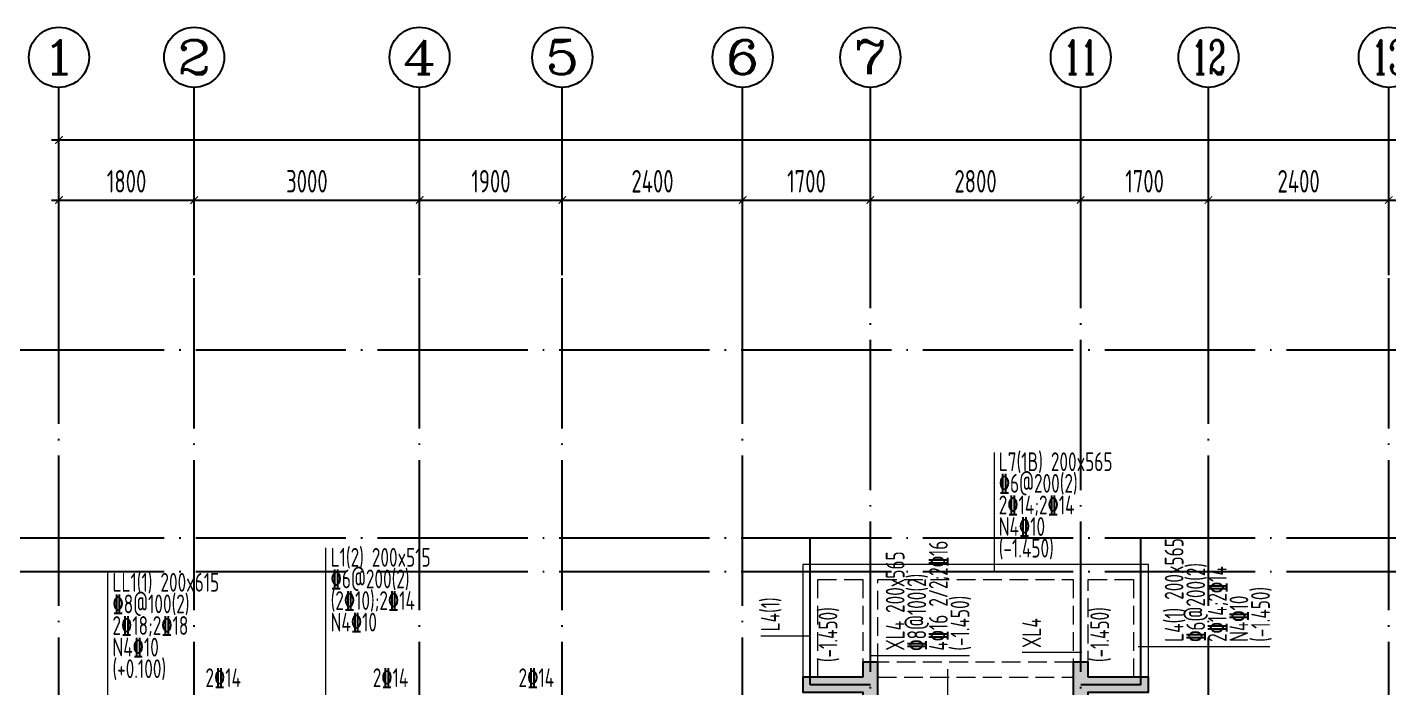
# Model space of a CAD drawing. Extents: x 826826 to 1642106, y -156213 to 399140.
# Drawn here: x 1401128 to 1419250, y 194491 to 203282 of the extents above; entities that cross this region are included whole.
import ezdxf
from ezdxf.enums import TextEntityAlignment as Align

# ---------------------------------------------------------------- set-up
doc = ezdxf.new("R2010")
doc.units = 0
doc.header["$LTSCALE"] = 1000
doc.linetypes.add('DASH', pattern=[0.35, 0.25, -0.1])
doc.linetypes.add('DOTE', pattern=[2.42, 2, -0.2, 0.02, -0.2])
doc.layers.get('0').update_dxf_attribs({"linetype": 'CONTINUOUS'})
doc.layers.get('DEFPOINTS').update_dxf_attribs({"linetype": 'CONTINUOUS'})
for name, color, linetype in [('A-AXIS', 1, 'CONTINUOUS'), ('A-DOTE', 10, 'DOTE'), ('AXIS_TEXT', 4, 'CONTINUOUS'), ('S-L主梁线', 4, 'DASH'), ('S-L梁编号', 6, 'CONTINUOUS'), ('S-L梁配筋', 7, 'CONTINUOUS'), ('S-Q墙填充', 252, 'CONTINUOUS'), ('S-Q墙实线', 6, 'CONTINUOUS'), ('S-Y一般标注', 3, 'CONTINUOUS')]:
    doc.layers.add(name, color=color, linetype=linetype)
doc.styles.add('_TCH_AXIS', font='COMPLEX', dxfattribs={"bigfont": 'GBCBIG'})
doc.styles.add('COMPLEX', font='COMPLEX')
doc.styles.add('TSSD_DIMENSION', font='Tssdeng.shx', dxfattribs={"width": 0.7, "bigfont": 'tssdchn.shx'})
doc.styles.add('TSSD_REIN', font='tssdeng.shx', dxfattribs={"width": 0.7, "height": 300, "bigfont": 'tssdchn.shx'})
doc.dimstyles.new('TSSD_100_100$0', dxfattribs={"dimtxt": 300, "dimasz": 80, "dimexe": 100, "dimexo": 250, "dimgap": 100, "dimtad": 1, "dimdec": 0, "dimzin": 0, "dimdsep": 46, "dimtxsty": 'TSSD_DIMENSION', "dimblk": 'ARCHTICK', "dimcen": 0, "dimdle": 100, "dimclrd": 3, "dimclre": 3, "dimclrt": 7, "dimadec": 0, "dimazin": 0, "dimtfac": 1, "dimtdec": 0, "dimtix": 1, "dimtmove": 2, "dimatfit": 3, "dimldrblk": 'ARCHTICK', "dimfxl": 0, "dimtolj": 1, "dimtzin": 0, "dimarcsym": 0})

# ---------------------------------------------------------------- blocks, each defined once
blk = doc.blocks.new('_ArchTick')
at = {"color": 0, "linetype": 'ByBlock', "const_width": 0.15}
blk.add_lwpolyline([(-0.5, -0.5), (0.5, 0.5)], dxfattribs=at)
blk = doc.blocks.new('*D900')
at = {"layer": 'DEFPOINTS', "color": 0}
for p in [(6100, 20800), (4300, 19800), (6100, 19800)]:
    blk.add_point(p, dxfattribs=at)
at = {"layer": 'S-Y一般标注', "color": 0, "lineweight": -2}
for p, q in [((4300, 20050), (4300, 20900)), ((6100, 20050), (6100, 20900)), ((4200, 20800), (6200, 20800))]:
    blk.add_line(p, q, dxfattribs=at)
at = {"layer": 'S-Y一般标注', "color": 0, "lineweight": -2, "xscale": 100, "yscale": 100, "zscale": 100, "rotation": 180}
blk.add_blockref('_ArchTick', (4300, 20800), dxfattribs=at)
at = {"layer": 'S-Y一般标注', "color": 0, "lineweight": -2, "xscale": 100, "yscale": 100, "zscale": 100}
blk.add_blockref('_ArchTick', (6100, 20800), dxfattribs=at)
at = {"layer": 'S-Y一般标注', "color": 7, "insert": (5200, 21050), "char_height": 300, "attachment_point": 5, "style": 'TSSD_DIMENSION'}
blk.add_mtext('\\A1;1800', dxfattribs=at)
blk = doc.blocks.new('*D901')
at = {"layer": 'DEFPOINTS', "color": 0}
for p in [(9100, 20800), (6100, 19800), (9100, 19800)]:
    blk.add_point(p, dxfattribs=at)
at = {"layer": 'S-Y一般标注', "color": 0, "lineweight": -2}
for p, q in [((6100, 20050), (6100, 20900)), ((9100, 20050), (9100, 20900)), ((6000, 20800), (9200, 20800))]:
    blk.add_line(p, q, dxfattribs=at)
at = {"layer": 'S-Y一般标注', "color": 0, "lineweight": -2, "xscale": 100, "yscale": 100, "zscale": 100, "rotation": 180}
blk.add_blockref('_ArchTick', (6100, 20800), dxfattribs=at)
at = {"layer": 'S-Y一般标注', "color": 0, "lineweight": -2, "xscale": 100, "yscale": 100, "zscale": 100}
blk.add_blockref('_ArchTick', (9100, 20800), dxfattribs=at)
at = {"layer": 'S-Y一般标注', "color": 7, "insert": (7600, 21050), "char_height": 300, "attachment_point": 5, "style": 'TSSD_DIMENSION'}
blk.add_mtext('\\A1;3000', dxfattribs=at)
blk = doc.blocks.new('*D902')
at = {"layer": 'DEFPOINTS', "color": 0}
for p in [(11000, 20800), (9100, 19800), (11000, 19800)]:
    blk.add_point(p, dxfattribs=at)
at = {"layer": 'S-Y一般标注', "color": 0, "lineweight": -2}
for p, q in [((9100, 20050), (9100, 20900)), ((11000, 20050), (11000, 20900)), ((9000, 20800), (11100, 20800))]:
    blk.add_line(p, q, dxfattribs=at)
at = {"layer": 'S-Y一般标注', "color": 0, "lineweight": -2, "xscale": 100, "yscale": 100, "zscale": 100, "rotation": 180}
blk.add_blockref('_ArchTick', (9100, 20800), dxfattribs=at)
at = {"layer": 'S-Y一般标注', "color": 0, "lineweight": -2, "xscale": 100, "yscale": 100, "zscale": 100}
blk.add_blockref('_ArchTick', (11000, 20800), dxfattribs=at)
at = {"layer": 'S-Y一般标注', "color": 7, "insert": (10050, 21050), "char_height": 300, "attachment_point": 5, "style": 'TSSD_DIMENSION'}
blk.add_mtext('\\A1;1900', dxfattribs=at)
blk = doc.blocks.new('*D903')
at = {"layer": 'DEFPOINTS', "color": 0}
for p in [(13400, 20800), (11000, 19800), (13400, 19800)]:
    blk.add_point(p, dxfattribs=at)
at = {"layer": 'S-Y一般标注', "color": 0, "lineweight": -2}
for p, q in [((11000, 20050), (11000, 20900)), ((13400, 20050), (13400, 20900)), ((10900, 20800), (13500, 20800))]:
    blk.add_line(p, q, dxfattribs=at)
at = {"layer": 'S-Y一般标注', "color": 0, "lineweight": -2, "xscale": 100, "yscale": 100, "zscale": 100, "rotation": 180}
blk.add_blockref('_ArchTick', (11000, 20800), dxfattribs=at)
at = {"layer": 'S-Y一般标注', "color": 0, "lineweight": -2, "xscale": 100, "yscale": 100, "zscale": 100}
blk.add_blockref('_ArchTick', (13400, 20800), dxfattribs=at)
at = {"layer": 'S-Y一般标注', "color": 7, "insert": (12200, 21050), "char_height": 300, "attachment_point": 5, "style": 'TSSD_DIMENSION'}
blk.add_mtext('\\A1;2400', dxfattribs=at)
blk = doc.blocks.new('*D904')
at = {"layer": 'DEFPOINTS', "color": 0}
for p in [(15100, 20800), (13400, 19800), (15100, 19800)]:
    blk.add_point(p, dxfattribs=at)
at = {"layer": 'S-Y一般标注', "color": 0, "lineweight": -2}
for p, q in [((13400, 20050), (13400, 20900)), ((15100, 20050), (15100, 20900)), ((13300, 20800), (15200, 20800))]:
    blk.add_line(p, q, dxfattribs=at)
at = {"layer": 'S-Y一般标注', "color": 0, "lineweight": -2, "xscale": 100, "yscale": 100, "zscale": 100, "rotation": 180}
blk.add_blockref('_ArchTick', (13400, 20800), dxfattribs=at)
at = {"layer": 'S-Y一般标注', "color": 0, "lineweight": -2, "xscale": 100, "yscale": 100, "zscale": 100}
blk.add_blockref('_ArchTick', (15100, 20800), dxfattribs=at)
at = {"layer": 'S-Y一般标注', "color": 7, "insert": (14250, 21050), "char_height": 300, "attachment_point": 5, "style": 'TSSD_DIMENSION'}
blk.add_mtext('\\A1;1700', dxfattribs=at)
blk = doc.blocks.new('*D905')
at = {"layer": 'DEFPOINTS', "color": 0}
for p in [(17900, 20800), (15100, 19800), (17900, 19800)]:
    blk.add_point(p, dxfattribs=at)
at = {"layer": 'S-Y一般标注', "color": 0, "lineweight": -2}
for p, q in [((15100, 20050), (15100, 20900)), ((17900, 20050), (17900, 20900)), ((15000, 20800), (18000, 20800))]:
    blk.add_line(p, q, dxfattribs=at)
at = {"layer": 'S-Y一般标注', "color": 0, "lineweight": -2, "xscale": 100, "yscale": 100, "zscale": 100, "rotation": 180}
blk.add_blockref('_ArchTick', (15100, 20800), dxfattribs=at)
at = {"layer": 'S-Y一般标注', "color": 0, "lineweight": -2, "xscale": 100, "yscale": 100, "zscale": 100}
blk.add_blockref('_ArchTick', (17900, 20800), dxfattribs=at)
at = {"layer": 'S-Y一般标注', "color": 7, "insert": (16500, 21050), "char_height": 300, "attachment_point": 5, "style": 'TSSD_DIMENSION'}
blk.add_mtext('\\A1;2800', dxfattribs=at)
blk = doc.blocks.new('*D906')
at = {"layer": 'DEFPOINTS', "color": 0}
for p in [(19600, 20800), (17900, 19800), (19600, 19800)]:
    blk.add_point(p, dxfattribs=at)
at = {"layer": 'S-Y一般标注', "color": 0, "lineweight": -2}
for p, q in [((17900, 20050), (17900, 20900)), ((19600, 20050), (19600, 20900)), ((17800, 20800), (19700, 20800))]:
    blk.add_line(p, q, dxfattribs=at)
at = {"layer": 'S-Y一般标注', "color": 0, "lineweight": -2, "xscale": 100, "yscale": 100, "zscale": 100, "rotation": 180}
blk.add_blockref('_ArchTick', (17900, 20800), dxfattribs=at)
at = {"layer": 'S-Y一般标注', "color": 0, "lineweight": -2, "xscale": 100, "yscale": 100, "zscale": 100}
blk.add_blockref('_ArchTick', (19600, 20800), dxfattribs=at)
at = {"layer": 'S-Y一般标注', "color": 7, "insert": (18750, 21050), "char_height": 300, "attachment_point": 5, "style": 'TSSD_DIMENSION'}
blk.add_mtext('\\A1;1700', dxfattribs=at)
blk = doc.blocks.new('*D907')
at = {"layer": 'DEFPOINTS', "color": 0}
for p in [(22000, 20800), (19600, 19800), (22000, 19800)]:
    blk.add_point(p, dxfattribs=at)
at = {"layer": 'S-Y一般标注', "color": 0, "lineweight": -2}
for p, q in [((19600, 20050), (19600, 20900)), ((22000, 20050), (22000, 20900)), ((19500, 20800), (22100, 20800))]:
    blk.add_line(p, q, dxfattribs=at)
at = {"layer": 'S-Y一般标注', "color": 0, "lineweight": -2, "xscale": 100, "yscale": 100, "zscale": 100, "rotation": 180}
blk.add_blockref('_ArchTick', (19600, 20800), dxfattribs=at)
at = {"layer": 'S-Y一般标注', "color": 0, "lineweight": -2, "xscale": 100, "yscale": 100, "zscale": 100}
blk.add_blockref('_ArchTick', (22000, 20800), dxfattribs=at)
at = {"layer": 'S-Y一般标注', "color": 7, "insert": (20800, 21050), "char_height": 300, "attachment_point": 5, "style": 'TSSD_DIMENSION'}
blk.add_mtext('\\A1;2400', dxfattribs=at)
blk = doc.blocks.new('*D908')
at = {"layer": 'DEFPOINTS', "color": 0}
for p in [(23900, 20800), (22000, 19800), (23900, 19800)]:
    blk.add_point(p, dxfattribs=at)
at = {"layer": 'S-Y一般标注', "color": 0, "lineweight": -2}
for p, q in [((22000, 20050), (22000, 20900)), ((23900, 20050), (23900, 20900)), ((21900, 20800), (24000, 20800))]:
    blk.add_line(p, q, dxfattribs=at)
at = {"layer": 'S-Y一般标注', "color": 0, "lineweight": -2, "xscale": 100, "yscale": 100, "zscale": 100, "rotation": 180}
blk.add_blockref('_ArchTick', (22000, 20800), dxfattribs=at)
at = {"layer": 'S-Y一般标注', "color": 0, "lineweight": -2, "xscale": 100, "yscale": 100, "zscale": 100}
blk.add_blockref('_ArchTick', (23900, 20800), dxfattribs=at)
at = {"layer": 'S-Y一般标注', "color": 7, "insert": (22950, 21050), "char_height": 300, "attachment_point": 5, "style": 'TSSD_DIMENSION'}
blk.add_mtext('\\A1;1900', dxfattribs=at)
blk = doc.blocks.new('*D911')
at = {"layer": 'DEFPOINTS', "color": 0}
for p in [(53100, 21600), (4300, 19800), (53100, 19800)]:
    blk.add_point(p, dxfattribs=at)
at = {"layer": 'S-Y一般标注', "color": 0, "lineweight": -2}
for p, q in [((4200, 21600), (53200, 21600)), ((4300, 20050), (4300, 21700)), ((53100, 20050), (53100, 21700))]:
    blk.add_line(p, q, dxfattribs=at)
at = {"layer": 'S-Y一般标注', "color": 0, "lineweight": -2, "xscale": 100, "yscale": 100, "zscale": 100, "rotation": 180}
blk.add_blockref('_ArchTick', (4300, 21600), dxfattribs=at)
at = {"layer": 'S-Y一般标注', "color": 0, "lineweight": -2, "xscale": 100, "yscale": 100, "zscale": 100}
blk.add_blockref('_ArchTick', (53100, 21600), dxfattribs=at)
at = {"layer": 'S-Y一般标注', "color": 7, "insert": (28700, 21850), "char_height": 300, "attachment_point": 5, "style": 'TSSD_DIMENSION'}
blk.add_mtext('\\A1;48800', dxfattribs=at)
blk = doc.blocks.new('_AXISO')
blk.add_circle((0, 0), 0.5)
at = {"layer": 'AXIS_TEXT', "style": 'COMPLEX', "width": 1.041667}
blk.add_attdef('A', text='', height=0.56, dxfattribs=at).set_placement((-0.25, -0.28), (0.25, -0.28), align=Align.FIT)
blk = doc.blocks.new('20210810.05000969')
at = {"layer": 'S-Q墙填充'}
h = blk.add_hatch(color=252, dxfattribs=at)
h.dxf.hatch_style = 1
h.paths.add_polyline_path([(-1457490, -52983), (-1458288, -52983), (-1458288, -53183), (-1457490, -53183), (-1457490, -55233), (-1457688, -55233), (-1457890, -55233), (-1457890, -55433), (-1457688, -55433), (-1457290, -55433), (-1457290, -53083), (-1457290, -52783), (-1457490, -52783)])
h = blk.add_hatch(color=252, dxfattribs=at)
h.dxf.hatch_style = 1
h.paths.add_polyline_path([(-1454488, -52983), (-1454488, -52783), (-1454688, -52783), (-1454688, -53083), (-1454688, -55433), (-1454288, -55433), (-1454088, -55433), (-1454088, -55233), (-1454288, -55233), (-1454488, -55233), (-1454488, -53183), (-1453688, -53183), (-1453688, -52983)])
at = {"layer": 'S-L主梁线', "linetype": 'ByBlock', "lineweight": 18}
for p, q in [((-1458288, -51483), (-1458288, -52983)), ((-1457388, -51483), (-1458288, -51483)), ((-1454588, -51483), (-1457388, -51483)), ((-1453688, -51483), (-1454588, -51483)), ((-1453688, -52983), (-1453688, -51483))]:
    blk.add_line(p, q, dxfattribs=at)
at = {"layer": 'S-L主梁线', "linetype": 'DASH', "lineweight": 18}
for p, q in [((-1458088, -52983), (-1458088, -51683)), ((-1458088, -51683), (-1457488, -51683)), ((-1457488, -51683), (-1457490, -52883)), ((-1457289, -52783), (-1457288, -51683)), ((-1457288, -51683), (-1454688, -51683)), ((-1454688, -51683), (-1454688, -52783)), ((-1454488, -52883), (-1454488, -51683)), ((-1454488, -51683), (-1453888, -51683)), ((-1453888, -51683), (-1453888, -52983)), ((-1454688, -52783), (-1457289, -52783)), ((-1457290, -52983), (-1454688, -52983))]:
    blk.add_line(p, q, dxfattribs=at)
at = {"layer": 'S-Q墙实线'}
for points in [[(-1457490, -52983), (-1458288, -52983), (-1458288, -53183), (-1457490, -53183), (-1457490, -55233), (-1457688, -55233), (-1457890, -55233), (-1457890, -55433), (-1457688, -55433), (-1457290, -55433), (-1457290, -53083), (-1457290, -52783), (-1457490, -52783), (-1457490, -52983)], [(-1454488, -52983), (-1454488, -52783), (-1454688, -52783), (-1454688, -53083), (-1454688, -55433), (-1454288, -55433), (-1454088, -55433), (-1454088, -55233), (-1454288, -55233), (-1454488, -55233), (-1454488, -53183), (-1453688, -53183), (-1453688, -52983), (-1454488, -52983)]]:
    blk.add_lwpolyline(points, dxfattribs=at)
blk = doc.blocks.new('20210801.08533475')
at = {"layer": 'A-AXIS'}
for p, q in [((4300, 19800), (4300, 22300)), ((6100, 19800), (6100, 22300)), ((9100, 19800), (9100, 22300)), ((11000, 19800), (11000, 22300)), ((13400, 19800), (13400, 22300)), ((15100, 19800), (15100, 22300)), ((17900, 19800), (17900, 22300)), ((19600, 19800), (19600, 22300)), ((22000, 19800), (22000, 22300))]:
    blk.add_line(p, q, dxfattribs=at)
at = {"layer": 'A-DOTE'}
for p, q in [((4300, 3300), (4300, 19800)), ((6100, 10500), (6100, 19800)), ((9100, 10500), (9100, 19800)), ((11000, 10500), (11000, 19800)), ((13400, 3300), (13400, 19800)), ((15100, 12100), (15100, 19800)), ((17900, 12100), (17900, 19800)), ((19600, 3300), (19600, 19800)), ((22000, 10500), (22000, 19800)), ((54100, 18800), (3300, 18800)), ((54100, 16300), (3300, 16300)), ((14300, 14350), (14300, 16300)), ((18700, 14350), (18700, 16300)), ((54100, 15850), (3300, 15850)), ((15100, 14350), (14300, 14350)), ((18700, 14350), (17900, 14350))]:
    blk.add_line(p, q, dxfattribs=at)
at = {"layer": 'A-AXIS'}
ref = blk.add_blockref('_AXISO', (4300, 22700), dxfattribs=dict(at, xscale=800, yscale=800, zscale=800))
ref.add_attrib('A', '1', dxfattribs={"layer": 'AXIS_TEXT', "height": 452.5, "style": '_TCH_AXIS', "width": 2.333333}).set_placement((4073.7, 22473.7), (4526.3, 22473.7), align=Align.FIT)
ref = blk.add_blockref('_AXISO', (6100, 22700), dxfattribs=dict(at, xscale=800, yscale=800, zscale=800))
ref.add_attrib('A', '2', dxfattribs={"layer": 'AXIS_TEXT', "height": 452.5, "style": '_TCH_AXIS', "width": 1.5}).set_placement((5873.7, 22473.7), (6326.3, 22473.7), align=Align.FIT)
ref = blk.add_blockref('_AXISO', (9100, 22700), dxfattribs=dict(at, xscale=800, yscale=800, zscale=800))
ref.add_attrib('A', '4', dxfattribs={"layer": 'AXIS_TEXT', "height": 452.5, "style": '_TCH_AXIS', "width": 1.3125}).set_placement((8873.7, 22473.7), (9326.3, 22473.7), align=Align.FIT)
ref = blk.add_blockref('_AXISO', (11000, 22700), dxfattribs=dict(at, xscale=800, yscale=800, zscale=800))
ref.add_attrib('A', '5', dxfattribs={"layer": 'AXIS_TEXT', "height": 452.5, "style": '_TCH_AXIS', "width": 1.5}).set_placement((10773.7, 22473.7), (11226.3, 22473.7), align=Align.FIT)
ref = blk.add_blockref('_AXISO', (13400, 22700), dxfattribs=dict(at, xscale=800, yscale=800, zscale=800))
ref.add_attrib('A', '6', dxfattribs={"layer": 'AXIS_TEXT', "height": 452.5, "style": '_TCH_AXIS', "width": 1.5}).set_placement((13173.7, 22473.7), (13626.3, 22473.7), align=Align.FIT)
ref = blk.add_blockref('_AXISO', (15100, 22700), dxfattribs=dict(at, xscale=800, yscale=800, zscale=800))
ref.add_attrib('A', '7', dxfattribs={"layer": 'AXIS_TEXT', "height": 452.5, "style": '_TCH_AXIS', "width": 1.5}).set_placement((14873.7, 22473.7), (15326.3, 22473.7), align=Align.FIT)
ref = blk.add_blockref('_AXISO', (17900, 22700), dxfattribs=dict(at, xscale=800, yscale=800, zscale=800))
ref.add_attrib('A', '11', dxfattribs={"layer": 'AXIS_TEXT', "height": 452.55, "style": '_TCH_AXIS', "width": 0.875}).set_placement((17673.7, 22473.7), (18126.3, 22473.7), align=Align.FIT)
ref = blk.add_blockref('_AXISO', (19600, 22700), dxfattribs=dict(at, xscale=800, yscale=800, zscale=800))
ref.add_attrib('A', '12', dxfattribs={"layer": 'AXIS_TEXT', "height": 452.55, "style": '_TCH_AXIS', "width": 0.724138}).set_placement((19373.7, 22473.7), (19826.3, 22473.7), align=Align.FIT)
ref = blk.add_blockref('_AXISO', (22000, 22700), dxfattribs=dict(at, xscale=800, yscale=800, zscale=800))
ref.add_attrib('A', '13', dxfattribs={"layer": 'AXIS_TEXT', "height": 452.55, "style": '_TCH_AXIS', "width": 0.724138}).set_placement((21773.7, 22473.7), (22226.3, 22473.7), align=Align.FIT)
at = {"layer": 'S-Y一般标注'}
for p1, p2, distance, picture, middle in [((4300, 19800), (53100, 19800), 1800, '*D911', (28700, 21850)), ((4300, 19800), (6100, 19800), 1000, '*D900', (5200, 21050)), ((6100, 19800), (9100, 19800), 1000, '*D901', (7600, 21050)), ((9100, 19800), (11000, 19800), 1000, '*D902', (10050, 21050)), ((11000, 19800), (13400, 19800), 1000, '*D903', (12200, 21050)), ((13400, 19800), (15100, 19800), 1000, '*D904', (14250, 21050)), ((15100, 19800), (17900, 19800), 1000, '*D905', (16500, 21050)), ((17900, 19800), (19600, 19800), 1000, '*D906', (18750, 21050)), ((19600, 19800), (22000, 19800), 1000, '*D907', (20800, 21050)), ((22000, 19800), (23900, 19800), 1000, '*D908', (22950, 21050))]:
    dim = blk.add_aligned_dim(p1=p1, p2=p2, distance=distance, dimstyle='TSSD_100_100$0', override={"dimasz": 100, "dimclrd": 0, "dimclre": 0}, dxfattribs=at)
    dim.commit()
    dim.dimension.update_dxf_attribs({"geometry": picture, "text_midpoint": middle})

msp = doc.modelspace()

# ---------------------------------------------------------------- linework, layer by layer
at = {"layer": 'S-L梁编号', "lineweight": 18}
for p, q in [((1413996.73, 197624.02), (1413996.73, 196031.9)), ((1405103.79, 194382.11), (1405103.79, 196351.64)), ((1402200.12, 193381.9), (1402200.12, 196019.26)), ((1411550.36, 195177.85), (1410893.49, 195177.85)), ((1415916.43, 195038.86), (1417668.43, 195038.86)), ((1412350.35, 194921.35), (1413667.94, 194921.35)), ((1415164.82, 194958.26), (1414372.6, 194958.26)), ((1413376.78, 194736.39), (1413376.78, 194065.46))]:
    msp.add_line(p, q, dxfattribs=at)

# ---------------------------------------------------------------- block references
at = {"layer": 'S-Q墙填充'}
msp.add_blockref('20210810.05000969', (2869738.5, 247615.07), dxfattribs=at)
at = {"layer": 'S-Y一般标注'}
msp.add_blockref('20210801.08533475', (1397250.35, 180181.9), dxfattribs=at)

# ---------------------------------------------------------------- texts
at = {"layer": 'S-L梁编号', "color": 6, "style": 'TSSD_REIN', "width": 0.7}
for s, p in [('L7(1B) 200x565', (1414059.23, 197374.02)), ('L1(2) 200x515', (1405166.29, 196101.64)), ('LL1(1) 200x615', (1402262.62, 195769.26))]:
    msp.add_text(s, height=250, dxfattribs=at).set_placement(p)
for s, p in [('L4(1) 200x565', (1416518.43, 195101.36)), ('XL4 200x565', (1412805.44, 194983.85)), ('L4(1)', (1411143.49, 195240.35)), ('XL4', (1414622.6, 195020.76))]:
    msp.add_text(s, height=250, rotation=90, dxfattribs=at).set_placement(p)
at = {"layer": 'S-L梁配筋', "color": 7, "style": 'TSSD_REIN', "width": 0.7}
for s, p in [('%%1326@200(2)', (1414059.23, 197086.52)), ('2%%13214;2%%13214', (1414059.23, 196799.02)), ('N4%%13210', (1414059.23, 196511.52)), ('(-1.450)', (1414059.23, 196224.02)), ('%%1326@200(2)', (1405166.29, 195814.14)), ('%%1328@100(2)', (1402262.62, 195481.76)), ('(2%%13210);2%%13214', (1405166.29, 195526.64)), ('N4%%13210', (1405166.29, 195239.14)), ('N4%%13210', (1402262.62, 194906.76)), ('(+0.100)', (1402262.62, 194619.26)), ('2%%13214', (1403500.35, 194499.56))]:
    msp.add_text(s, height=250, dxfattribs=at).set_placement(p)
for s, p in [('4%%13216 2/2;2%%13216', (1413380.44, 194983.85)), ('%%1326@200(2)', (1416805.93, 195101.36)), ('2%%13214;2%%13214', (1417093.43, 195101.36)), ('%%1328@100(2)', (1413092.94, 194983.85)), ('(-1.450)', (1417668.43, 195101.36)), ('(-1.450)', (1411911.46, 194831.27)), ('(-1.450)', (1413667.94, 194983.85)), ('(-1.450)', (1415527.87, 194831.27)), ('N4%%13210', (1417380.93, 195101.36))]:
    msp.add_text(s, height=250, rotation=90, dxfattribs=at).set_placement(p)
at = {"layer": 'S-L梁配筋', "color": 1, "style": 'TSSD_REIN', "width": 0.7}
msp.add_text('2%%13218;2%%13218', height=250, dxfattribs=at).set_placement((1402262.62, 195194.26))
at = {"layer": 'S-L梁配筋', "color": 7, "style": 'TSSD_REIN', "width": 0.7}
msp.add_text('2%%13214', height=250, dxfattribs=at).set_placement((1406200.36, 194499.56), align=Align.RIGHT)
msp.add_text('2%%13214', height=250, dxfattribs=at).set_placement((1407903.84, 194499.56), align=Align.CENTER)

doc.saveas('drawing.dxf')
